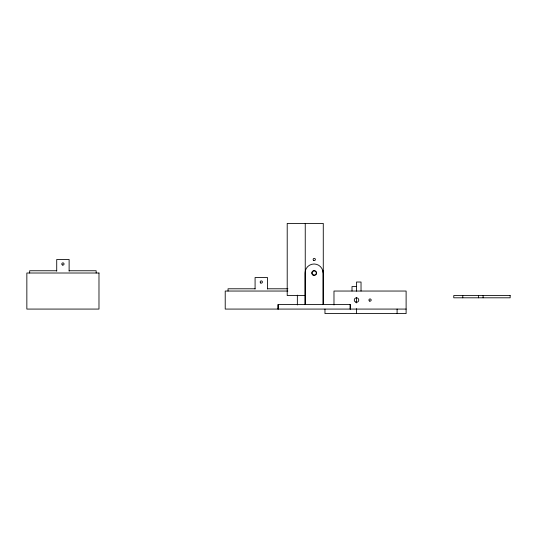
<?xml version="1.0" encoding="UTF-8"?>
<svg xmlns="http://www.w3.org/2000/svg" width="537" height="537" viewBox="0 0 537 537"><rect width="100%" height="100%" fill="white"/><g stroke="black" fill="none" stroke-linecap="round" stroke-linejoin="round"><path stroke-width="0.81" d="M56.721 270.755L29.669 270.755L29.669 273.011M69.119 270.755L96.163 270.755L96.163 273.011M356.521 286.536L352.01 286.536L352.01 291.041M255.082 288.785L228.037 288.785L228.037 291.041M267.48 288.785L287.933 288.785M287.879 291.041L225.218 291.041L225.218 309.077L406.113 309.077M305.244 295.551L287.208 295.551L287.208 223.419L323.274 223.419L323.274 304.566M483.099 295.551L483.099 297.807M478.561 295.551L478.561 297.807M462.78 295.551L462.78 297.807M397.098 309.077L397.098 313.581M361.032 291.041L361.032 282.026L356.521 282.026L356.521 291.161M356.521 297.532L356.521 302.928M356.521 308.668L356.521 313.581M350.325 309.077L350.325 304.566L277.991 304.566L277.991 309.077M350.124 304.566L350.124 309.077M333.98 304.976L333.98 291.041L406.113 291.041L406.113 313.581L324.966 313.581L324.966 309.077M323.073 304.566L323.073 273.011A9.015 9.015 0 0 0 314.058 263.989A9.015 9.015 0 0 0 305.043 273.011L305.043 304.566M305.244 223.419L305.244 304.566M297.35 295.142L297.35 304.976M278.193 304.566L278.193 309.077M267.48 288.993L267.48 277.515L255.082 277.515L255.082 288.993M69.119 271.172L69.119 259.485L56.721 259.485L56.721 271.172M315.984 274.454A2.255 2.255 0 0 1 312.192 273.904A2.255 2.255 0 0 1 314.393 270.755A2.255 2.255 0 0 1 316.212 274.138M322.972 270.675A9.015 9.015 0 0 1 323.274 273.011M98.983 273.011L26.85 273.011L26.85 309.077L98.983 309.077L98.983 273.011M510.15 295.551L453.765 295.551L453.765 297.807L510.15 297.807L510.15 295.551M62.352 264.969A1.128 1.128 0 0 0 64.044 263.989A1.128 1.128 0 0 0 62.352 263.016A1.128 1.128 0 0 0 62.352 264.969M313.695 260.458A1.128 1.128 0 0 0 315.387 259.485A1.128 1.128 0 0 0 313.695 258.505A1.128 1.128 0 0 0 313.695 260.458M312.93 274.957A2.255 2.255 0 0 0 316.313 273.011A2.255 2.255 0 0 0 312.93 271.057A2.255 2.255 0 0 0 312.93 274.957M260.72 282.999A1.128 1.128 0 0 0 262.412 282.026A1.128 1.128 0 0 0 260.72 281.046A1.128 1.128 0 0 0 260.72 282.999M355.393 302.009A2.255 2.255 0 0 0 358.776 300.055A2.255 2.255 0 0 0 355.393 298.109A2.255 2.255 0 0 0 355.393 302.009M369.483 301.035A1.128 1.128 0 0 0 371.174 300.055A1.128 1.128 0 0 0 369.483 299.082A1.128 1.128 0 0 0 369.483 301.035"/></g></svg>
